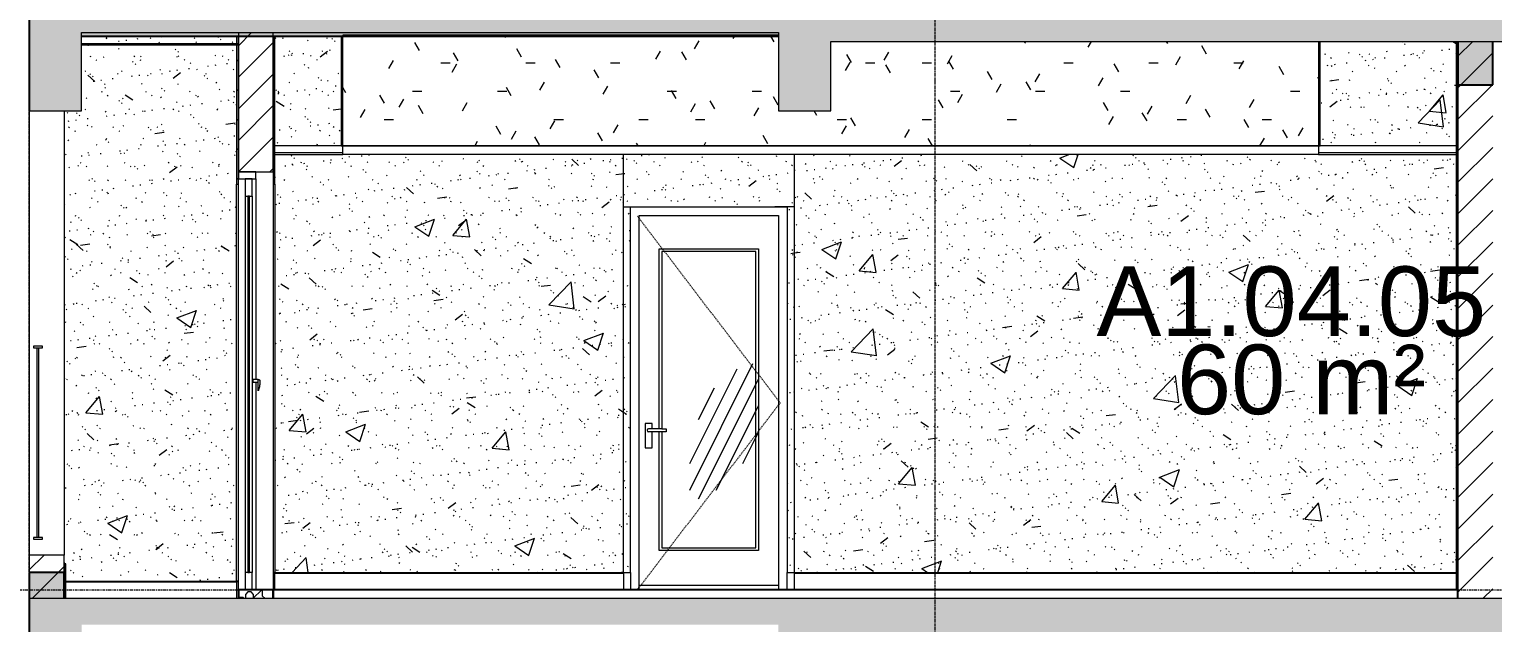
# Model space of a CAD drawing. Header units: millimetres. Extents: x 26124 to 258712, y -8723 to 35400.
# Drawn here: x 33653 to 42053, y 12211 to 15619 of the extents above; entities that cross this region are included whole.
import ezdxf

# ---------------------------------------------------------------- set-up
doc = ezdxf.new("R2010")
doc.units = ezdxf.units.MM
for name, pattern in [('Centre', [31.75, 6.35, -4.7625, 15.875, -4.7625]), ('Dash', [6.35, 3.175, -3.175]), ('Grid Line', [22.225, 12.7, -3.175, 3.175, -3.175])]:
    doc.linetypes.add(name, pattern=pattern)
for name, color, linetype, lineweight in [('0-1', 7, 'Continuous', 5), ('A-AREA-IDEN', 2, 'Continuous', 9), ('A-CLNG', 13, 'Continuous', 9), ('A-CLNG-1', 250, 'Continuous', 18), ('A-CLNG-2', 7, 'Continuous', 9), ('A-CLNG-PATT-1', 7, 'Continuous', 9), ('A-CLNG-PATT-2', 9, 'Continuous', 9), ('A-DETL-GENF-1', 7, 'Continuous', 9), ('A-DETL-GENF-HDLN-1', 7, 'Dash', 9), ('A-DETL-GENF-HDLN-2', 1, 'Continuous', 9), ('A-DETL-MEDM', 33, 'Continuous', 18), ('A-DOOR', 31, 'Continuous', 9), ('A-DOOR-1', 7, 'Continuous', 9), ('A-DOOR-FRAM', 31, 'Continuous', 9), ('A-DOOR-GLAZ', 31, 'Continuous', 9), ('A-FLOR-1', 10, 'Continuous', 25), ('A-FLOR-HRAL', 11, 'Continuous', 9), ('A-FLOR-HRAL-1', 253, 'Continuous', 9), ('A-FLOR-LEVL-2', 51, 'Centre', 9), ('A-FLOR-PATT-1', 7, 'Continuous', 9), ('A-FLOR-PATT-2', 9, 'Continuous', 9), ('A-WALL', 113, 'Continuous', 9), ('A-WALL-1', 113, 'Continuous', 18), ('A-WALL-PATT-1', 7, 'Continuous', 9), ('A-WALL-PATT-2', 9, 'Continuous', 9), ('A-WALL-PATT-4', 111, 'Continuous', 9), ('I-WALL-1', 250, 'Continuous', 18), ('I-WALL-2', 7, 'Continuous', 9), ('S-BEAM-1', 12, 'Continuous', 5), ('S-BEAM-2', 10, 'Continuous', 25), ('S-COLS', 52, 'Continuous', 9), ('S-COLS-1', 7, 'Continuous', 9), ('S-GRID-1', 1, 'Grid Line', 9)]:
    doc.layers.add(name, color=color, linetype=linetype, lineweight=lineweight)
doc.styles.add('Arial_1', font='arial.ttf', dxfattribs={"height": 400})
pattern_1 = [(45, (80880.3, 14125), (-84.8528, 84.8528), [])]
pattern_2 = [(50, (80880.3, 14125), (1165.978, -102.01), [121.92, -1341.12]), (355, (80880.3, 14125), (-225.554, 1222.763), [97.536, -1072.896]), (100.451, (80977.5, 14116.5), (940.433, 1120.746), [103.616, -1139.776]), (46.184, (80880.3, 14450.1), (1734.906, -269.074), [182.88, -2011.68]), (96.636, (81024.9, 14427.7), (1519.377, 1583.536), [155.424, -1709.665]), (351.184, (80880.3, 14450.1), (1519.39, 1583.52), [146.304, -1609.344]), (21, (81042.9, 14368.8), (970.332, -654.498), [121.92, -1341.12]), (326, (81042.9, 14368.8), (395.533, 1178.804), [97.536, -1072.896]), (71.451, (81123.7, 14314.3), (1365.87, 524.296), [103.616, -1139.776]), (37.5, (80880.3, 14125), (19.767, 541.1527), [53.645, -1006.246, 53.645, -1035.507, -1076.96]), (37.5, (80880.3, 14125), (19.767, 541.1527), [-2149.043, 53.645, -1023.315]), (7.5, (80880.3, 14125), (427.646, 641.156), [53.645, -567.334, 53.645, -981.862, -410.464]), (7.5, (80880.3, 14125), (427.646, 641.156), [-1656.486, 53.645, -356.819]), (327.5, (80517.8, 14125), (867.782, -36.665), [53.645, -352.755, 53.645, -1214.323, -1682.496]), (327.5, (80517.8, 14125), (867.782, -36.665), [-1674.368, 53.645, -1628.851]), (317.5, (80355.2, 14125), (948.028, 162.731), [53.645, -474.675, 53.645, -788.416, -1194.816]), (317.5, (80355.2, 14125), (948.028, 162.731), [-1370.38, 53.645, -1141.17])]
pattern_3 = [(37.5, (80880.3, 14125), (-5.1206, 156.61216), [5.364, -118.181, 5.364, -132.812, -132.08]), (37.5, (80880.3, 14125), (-5.1206, 156.61216), [-261.722, 5.364, -126.716]), (7.5, (80880.3, 14125), (143.847, 229.3842), [5.364, -61.285, 5.364, -105.989, -42.672]), (7.5, (80880.3, 14125), (143.847, 229.3842), [-178.003, 5.364, -37.308]), (327.5, (80780.33, 14125), (253.11758, 0.46008), [5.364, -35.276, 5.364, -140.94, -191.008]), (327.5, (80780.33, 14125), (253.11758, 0.46008), [-186.944, 5.364, -185.644]), (317.5, (80780.33, 14125), (244.3381, 71.3376), [5.364, -14.956, 5.364, -90.546, -109.728]), (317.5, (80780.33, 14125), (244.3381, 71.3376), [-116.23, 5.364, -104.364])]
pattern_4 = [(63.435, (81083.5, 14226.6), (-817.87, 2453.59), [1016, -609.6, 1016, -609.6, -1292.49]), (63.435, (81083.5, 14226.6), (-817.87, 2453.59), [-3251.2, 406.4, -886.09]), (63.435, (81032.7, 14277.4), (-817.87, 2453.59), [812.8, -1016, 609.6, -609.6, -1495.69]), (63.435, (81032.7, 14277.4), (-817.87, 2453.59), [-3048, 711.2, -784.49]), (63.435, (81032.7, 14429.8), (-817.87, 2453.59), [609.6, -1219.2, 406.4, -609.6, -1698.89]), (63.435, (81032.7, 14429.8), (-817.87, 2453.59), [-2844.8, 914.4, -784.49]), (63.435, (81185.1, 14277.4), (-817.87, 2453.59), [609.6, -1219.2, 508, -2206.89]), (63.435, (81337.5, 14429.8), (-817.87, 2453.59), [304.8, -1524, 203.2, -2511.69]), (63.435, (81083.5, 14683.8), (-817.87, 2453.59), [203.2, -1524, 203.2, -812.8, -1800.49]), (63.435, (81083.5, 14683.8), (-817.87, 2453.59), [-2743.2, 508, -1292.49]), (63.435, (81997.9, 14531.4), (-817.87, 2453.59), [1016, -1524, 1219.2, -804.81]), (63.435, (81997.9, 14379), (-817.87, 2453.59), [1422.4, -1016, 1524, -601.61]), (63.435, (82099.5, 14429.8), (-817.87, 2453.59), [1625.6, -812.8, 1219.2, -886.09]), (63.435, (82251.9, 14582.2), (-817.87, 2453.59), [1016, -1422.4, 812.8, -1292.49]), (63.435, (82099.5, 14887), (-817.87, 2453.59), [508, -2032, 609.6, -1394.09]), (63.435, (82404.3, 14734.6), (-817.87, 2453.59), [406.4, -2032, 406.4, -1698.89])]
pattern_5 = [(45, (80880.3, 14125), (-90.50967, 90.50967), [])]

# ---------------------------------------------------------------- blocks, each defined once
blk = doc.blocks.new('NCV_TKTC_KET CAU_rvt-1-TKCS_MẶT CẮT 3')
at = {"layer": 'A-FLOR-PATT-1'}
blk.add_hatch(color=256, dxfattribs=at).paths.add_polyline_path([(37407.7, 15580), (37952.1, 15580), (37952.1, 15600), (33952.6, 15600), (33952.6, 15580), (36595.5, 15580)])
at = {"layer": 'S-BEAM-1'}
for points in [[(33652.6, 15150), (33652.6, 15150.2), (33652.6, 15600)], [(42052.6, 15300), (42052.6, 15550), (41852.6, 15550), (41852.6, 15300)], [(33652.6, 12300), (33652.6, 12300), (33652.6, 12350), (33852.6, 12350), (33852.6, 12500), (33652.6, 12500), (33652.6, 12350)]]:
    blk.add_hatch(color=256, dxfattribs=at).paths.add_polyline_path(points)
at = {"layer": 'A-FLOR-1'}
for p, q in [((33652.6, 15750), (33652.6, 15580)), ((33952.6, 15580), (37952.1, 15580)), ((33652.6, 12350), (33652.6, 12180))]:
    blk.add_line(p, q, dxfattribs=at)
at = {"layer": 'S-BEAM-2'}
for p, q in [((33652.6, 15700), (33652.6, 15150)), ((41852.6, 15550), (41852.6, 15300)), ((42052.6, 15300), (42052.6, 15550)), ((41852.6, 15300), (42052.6, 15300)), ((33852.6, 12500), (33652.6, 12500)), ((33652.6, 12500), (33652.6, 12300)), ((33852.6, 12350), (33852.6, 12500)), ((33652.6, 12300), (33652.6, 11750))]:
    blk.add_line(p, q, dxfattribs=at)
at = {"layer": 'S-COLS-1'}
blk.add_line((34352.6, 12445), (34352.6, 12450), dxfattribs=at)
blk = doc.blocks.new('DOOR_CW_01 CANH MO-PANEL KINH - DIG_02-800x2200-CỬA NHÔM KÍNH-400864-TKCS_MẶT CẮT 3')
at = {"layer": 'A-DOOR-1'}
for p, q in [((38042.564287, 7800), (37932.564287, 7800)), ((38052.564287, 5695), (38052.564287, 5700)), ((38052.564287, 5695), (38052.564287, 5700)), ((38052.564287, 5695), (38052.564287, 5700)), ((38112.564287, 5695), (38112.564287, 5700)), ((38152.564287, 5700), (38152.564287, 5695)), ((38152.564287, 5700), (38152.564287, 5695)), ((38152.564287, 5695), (38152.564287, 5700))]:
    blk.add_line(p, q, dxfattribs=at)
blk = doc.blocks.new('DOOR_CW_01 CANH MO-PANEL KINH - DIW_01-900x2200-CỬA GỖ VÂN LAMINATE-553393-TKCS_MẶT CẮT 3')
at = {"layer": 'A-DOOR-1'}
for p, q in [((37062.2, 7800), (37172.6, 7800)), ((36952.6, 5700), (36952.6, 5695)), ((36952.6, 5700), (36952.6, 5695)), ((36952.6, 5700), (36952.6, 5695)), ((36992.6, 5695), (36992.6, 5700)), ((37052.6, 5695), (37052.6, 5700)), ((37052.6, 5695), (37052.6, 5700)), ((37052.6, 5700), (37052.6, 5695))]:
    blk.add_line(p, q, dxfattribs=at)
blk = doc.blocks.new('DOOR_CW_01 CANH MO-PANEL KINH - DIG_01-900x2200-CỬA NHÔM KÍNH-V30-TKCS_MẶT CẮT 3')
at = {"layer": 'A-DETL-GENF-HDLN-2'}
h = blk.add_hatch(dxfattribs=at)
h.set_pattern_fill('FP_13', color=256, style=0, pattern_type=2)
h.set_pattern_definition(pattern_4)
h.paths.add_polyline_path([(37267.6, 12626), (37837.6, 12626), (37837.6, 14358), (37267.6, 14358), (37267.6, 13324.5), (37282.6, 13324.5), (37282.6, 14343), (37822.6, 14343), (37822.6, 12641), (37282.6, 12641), (37282.6, 13307.5), (37267.6, 13307.5), (37267.6, 12641)])
h = blk.add_hatch(dxfattribs=at)
h.set_pattern_fill('FP_13', color=256, style=0, pattern_type=2)
h.set_pattern_definition(pattern_4)
h.paths.add_polyline_path([(37407.7, 12641), (37822.6, 12641), (37822.6, 14343), (37282.6, 14343), (37282.6, 13324.5), (37308.4, 13324.5), (37308.4, 13307.5), (37282.6, 13307.5), (37282.6, 12641)])
at = {"layer": 'A-DETL-GENF-HDLN-1'}
for p, q in [((37962.6, 13473.5), (37142.6, 14547)), ((37142.6, 12400), (37962.6, 13473.5))]:
    blk.add_line(p, q, dxfattribs=at)
at = {"layer": 'A-DOOR-1'}
for p, q in [((37152.6, 12400), (37152.6, 14550)), ((37152.6, 14550), (37952.6, 14550)), ((37952.6, 14550), (37952.6, 12400)), ((37267.6, 13324.5), (37267.6, 14358)), ((37267.6, 14358), (37837.6, 14358)), ((37822.6, 14343), (37282.6, 14343)), ((37282.6, 14343), (37282.6, 13324.5)), ((37822.6, 12641), (37822.6, 14343)), ((37837.6, 14358), (37837.6, 12626)), ((37227.3, 13356), (37187.8, 13356)), ((37187.8, 13356), (37187.8, 13216)), ((37282.6, 13324.5), (37207.6, 13324.5)), ((37282.6, 13307.5), (37207.6, 13307.5)), ((37227.3, 13324.5), (37227.3, 13356)), ((37227.3, 13216), (37227.3, 13307.5)), ((37267.6, 12626), (37267.6, 13307.5)), ((37282.6, 13324.5), (37308.4, 13324.5)), ((37282.6, 13307.5), (37282.6, 12641)), ((37308.4, 13307.5), (37282.6, 13307.5)), ((37308.4, 13324.5), (37308.4, 13307.5)), ((37187.8, 13216), (37227.3, 13216)), ((37837.6, 12626), (37267.6, 12626)), ((37282.6, 12641), (37822.6, 12641)), ((37102.6, 12500), (37102.6, 12400)), ((38002.6, 12400), (38002.6, 12500)), ((37152.6, 12426), (37952.6, 12426))]:
    blk.add_line(p, q, dxfattribs=at)
for start, end in [(90, 180), (180, 270)]:
    blk.add_arc((37207.6, 13316), 8.5, start, end, dxfattribs=at)
blk = doc.blocks.new('Railing - Railing-914993-TKCS_MẶT CẮT 3')
at = {"layer": 'A-FLOR-HRAL-1'}
for p, q in [((33862.564287, 5645), (33852.564287, 5645)), ((33852.564287, 5645), (33852.564287, 5550)), ((33862.564287, 5550), (33862.564287, 5645)), ((33862.564287, 5645), (34842.564287, 5645)), ((34852.564287, 5645), (34842.564287, 5645)), ((34842.564287, 5645), (34842.564287, 5550))]:
    blk.add_line(p, q, dxfattribs=at)
blk = doc.blocks.new('Railing - Railing-914984-TKCS_MẶT CẮT 3')
at = {"layer": 'A-FLOR-HRAL-1'}
for p, q in [((38042.564287, 5695), (41842.564287, 5695)), ((38042.564287, 5695), (38042.564287, 5600)), ((41852.564287, 5695), (41842.564287, 5695)), ((41842.564287, 5695), (41842.564287, 5600)), ((41852.564287, 5600), (41852.564287, 5695)), ((41842.564287, 5600), (41852.564287, 5600))]:
    blk.add_line(p, q, dxfattribs=at)
blk = doc.blocks.new('Railing - Railing-914986-TKCS_MẶT CẮT 3')
at = {"layer": 'A-FLOR-HRAL-1'}
for p, q in [((35062.564287, 5695), (35052.564287, 5695)), ((35062.564287, 5695), (37062.564287, 5695)), ((35062.564287, 5600), (35062.564287, 5695)), ((37062.564287, 5695), (37062.564287, 5600))]:
    blk.add_line(p, q, dxfattribs=at)
blk = doc.blocks.new('CL_01-VÁCH DỰNG THẠCH CAO CĂN HỘ LOẠI 1-5D9 - CL_01-VÁCH DỰNG THẠCH CAO CĂN HỘ LOẠI 1A-5-V32-TKCS_MẶT CẮT 3')
at = {"layer": 'A-CLNG-PATT-2'}
h = blk.add_hatch(dxfattribs=at)
h.set_pattern_fill('FP_2', color=256, style=0, pattern_type=2)
h.set_pattern_definition([(0, (80880.3, 14125), (650.24, 162.56), [53.645, -434.035, 53.645, -434.035, -2600.96]), (0, (80880.3, 14125), (650.24, 162.56), [-975.36, 53.645, -921.715, 53.645, -434.035, -1137.92]), (0, (80880.3, 14125), (650.24, 162.56), [-2438.4, 53.645, -271.475, 53.645, -759.155]), (120, (81124.14, 14206.28), (-465.9011, 481.84436), [53.645, -434.035, 53.645, -3034.995]), (120, (81124.14, 14206.28), (-465.9011, 481.84436), [-541.325, -434.035, 53.645, -921.715, -1625.6]), (120, (81124.14, 14206.28), (-465.9011, 481.84436), [-1950.72, 53.645, -434.035, 53.645, -1084.275]), (120, (81124.14, 14206.28), (-465.9011, 481.84436), [-2492.045, -271.475, 53.645, -759.155]), (240, (81205.42, 14531.4), (-184.3389, -644.40436), [53.645, -434.035, 53.645, -3034.995]), (240, (81205.42, 14531.4), (-184.3389, -644.40436), [-541.325, -434.035, 53.645, -921.715, -1625.6]), (240, (81205.42, 14531.4), (-184.3389, -644.40436), [-1950.72, 53.645, -434.035, 53.645, -1084.275]), (240, (81205.42, 14531.4), (-184.3389, -644.40436), [-2492.045, -271.475, 53.645, -759.155])])
h.paths.add_polyline_path([(35452.4, 14950), (41052.6, 14950), (41052.6, 15550), (38252.6, 15550), (38252.6, 15150), (37952.1, 15150), (37952.1, 15580), (35452.4, 15580), (35452.4, 14965.1)])
at = {"layer": 'A-CLNG-1'}
for p, q in [((35452.4, 15580), (35442.4, 15580)), ((35442.4, 15580), (35442.4, 14950)), ((35452.4, 14950), (35452.4, 15580)), ((41052.6, 15550), (41052.6, 14950)), ((41062.6, 14950), (41062.6, 15550)), ((35442.4, 14950), (35452.4, 14950)), ((41052.6, 14950), (41062.6, 14950))]:
    blk.add_line(p, q, dxfattribs=at)
at = {"layer": 'A-CLNG-2'}
blk.add_line((41052.6, 14950), (35452.6, 14950), dxfattribs=at)
blk = doc.blocks.new('NCV_TKTC_TANG 3 - 4_rvt-1-TKCS_MẶT CẮT 3')
at = {"layer": 'A-CLNG-PATT-1'}
h = blk.add_hatch(dxfattribs=at)
h.set_pattern_fill('FP_4', color=256, style=0, pattern_type=2)
h.set_pattern_definition([(0, (80880.3, 14125), (1300.48, 325.12), [53.645, -921.715, 53.645, -6123.635]), (0, (80880.3, 14125), (1300.48, 325.12), [-1029.005, -921.715, 53.645, -1897.075, -3251.2]), (0, (80880.3, 14125), (1300.48, 325.12), [-3901.44, 53.645, -921.715, 53.645, -2222.195]), (0, (80880.3, 14125), (1300.48, 325.12), [-4930.445, -596.595, 53.645, -1571.955]), (120, (81367.98, 14287.56), (-931.8022, 963.6887), [53.645, -921.715, -6177.28]), (120, (81367.98, 14287.56), (-931.8022, 963.6887), [-975.36, 53.645, -921.715, -5201.92]), (120, (81367.98, 14287.56), (-931.8022, 963.6887), [-1950.72, 53.645, -1897.075, -3251.2]), (120, (81367.98, 14287.56), (-931.8022, 963.6887), [-3901.44, 53.645, -921.715, -2275.84]), (120, (81367.98, 14287.56), (-931.8022, 963.6887), [-4876.8, 53.645, -596.595, -1625.6]), (120, (81367.98, 14287.56), (-931.8022, 963.6887), [-5527.04, 53.645, -1571.955]), (240, (81530.54, 14937.8), (-368.6778, -1288.8087), [53.645, -921.715, -6177.28]), (240, (81530.54, 14937.8), (-368.6778, -1288.8087), [-975.36, 53.645, -921.715, -5201.92]), (240, (81530.54, 14937.8), (-368.6778, -1288.8087), [-1950.72, 53.645, -1897.075, -3251.2]), (240, (81530.54, 14937.8), (-368.6778, -1288.8087), [-3901.44, 53.645, -921.715, -2275.84]), (240, (81530.54, 14937.8), (-368.6778, -1288.8087), [-4876.8, 53.645, -596.595, -1625.6]), (240, (81530.54, 14937.8), (-368.6778, -1288.8087), [-5527.04, 53.645, -1571.955])])
h.paths.add_polyline_path([(36595.5, 15580), (37952.1, 15580), (37952.1, 15585), (35452.6, 15585), (35452.6, 15580)])
at = {"layer": 'A-FLOR-PATT-2'}
h = blk.add_hatch(dxfattribs=at)
h.set_pattern_fill('FP_3', color=256, style=0, pattern_type=2)
h.set_pattern_definition([(180, (81052.7, 14216.3), (-2e-14, -203.2), [19.239, -183.961]), (135, (81066.3, 14202.7), (-203.19986, 1e-14), [19.239, -268.129]), (90, (81066.3, 14183.47), (-203.2, 1e-14), [19.239, -183.961]), (45, (81052.7, 14169.86), (0, 203.19986), [19.239, -268.129]), (0, (81033.46, 14169.86), (0, 203.2), [19.239, -183.961]), (315, (81019.86, 14183.47), (203.19986, 0), [19.239, -268.129]), (270, (81019.86, 14202.7), (203.2, 1e-14), [19.239, -183.961]), (225, (81033.46, 14216.31), (1e-14, -203.19986), [19.239, -268.129]), (180, (81007.18, 14184.3), (-2e-14, -203.2), [22.055, -181.145]), (135, (81022.78, 14168.71), (-203.19986, 1e-14), [22.055, -265.314]), (90, (81022.78, 14146.66), (-203.2, 1e-14), [22.055, -181.145]), (45, (81007.18, 14131.06), (0, 203.19986), [22.055, -265.314]), (0, (80985.13, 14131.06), (0, 203.2), [22.055, -181.145]), (315, (80969.54, 14146.66), (203.19986, 0), [22.055, -265.314]), (270, (80969.54, 14168.71), (203.2, 1e-14), [22.055, -181.145]), (225, (80985.13, 14184.3), (1e-14, -203.19986), [22.055, -265.314]), (180, (80914.68, 14169.67), (-2e-14, -203.2), [14.547, -188.653]), (135, (80924.96, 14159.39), (-203.19986, 1e-14), [14.547, -272.821]), (90, (80924.96, 14144.84), (-203.2, 1e-14), [14.547, -188.653]), (45, (80914.68, 14134.56), (0, 203.19986), [14.547, -272.821]), (0, (80900.13, 14134.56), (0, 203.2), [14.547, -188.653]), (315, (80889.85, 14144.84), (203.19986, 0), [14.547, -272.821]), (270, (80889.85, 14159.39), (203.2, 1e-14), [14.547, -188.653]), (225, (80900.13, 14169.67), (1e-14, -203.19986), [14.547, -272.821]), (90, (80983.32, 14194.78), (-203.2, 1e-14), [29.097, -174.103]), (45, (80962.74, 14174.2), (0, 203.19986), [29.097, -258.271]), (0, (80933.65, 14174.2), (0, 203.2), [29.097, -174.103]), (315, (80913.07, 14194.78), (203.19986, 0), [29.097, -258.271]), (270, (80913.07, 14223.87), (203.2, 1e-14), [29.097, -174.103]), (225, (80933.65, 14244.45), (1e-14, -203.19986), [29.097, -258.271]), (180, (80962.74, 14244.45), (-2e-14, -203.2), [29.097, -174.103]), (135, (80983.32, 14223.87), (-203.19986, 1e-14), [29.097, -258.271]), (90, (81062.35, 14261.4), (-203.2, 1e-14), [37.075, -166.125]), (45, (81036.13, 14235.19), (0, 203.19986), [37.075, -250.293]), (0, (80999.05, 14235.19), (0, 203.2), [37.075, -166.125]), (315, (80972.84, 14261.4), (203.19986, 0), [37.075, -250.293]), (270, (80972.84, 14298.48), (203.2, 1e-14), [37.075, -166.125]), (225, (80999.05, 14324.7), (1e-14, -203.19986), [37.075, -250.293]), (180, (81036.13, 14324.7), (-2e-14, -203.2), [37.075, -166.125]), (135, (81062.35, 14298.48), (-203.19986, 1e-14), [37.075, -250.293]), (90, (80938.85, 14272.68), (-203.2, 1e-14), [19.242, -183.958]), (45, (80925.24, 14259.07), (0, 203.19986), [19.242, -268.127]), (0, (80906, 14259.07), (0, 203.2), [19.242, -183.958]), (315, (80892.4, 14272.68), (203.19986, 0), [19.242, -268.127]), (270, (80892.4, 14291.92), (203.2, 1e-14), [19.242, -183.958]), (225, (80906, 14305.53), (1e-14, -203.19986), [19.242, -268.127]), (180, (80925.24, 14305.53), (-2e-14, -203.2), [19.242, -183.958]), (135, (80938.85, 14291.92), (-203.19986, 1e-14), [19.242, -268.127])])
h.paths.add_polyline_path([(34852.6, 12350), (35052.6, 12350), (35052.6, 12400), (34852.6, 12400)])
at = {"layer": 'A-WALL-PATT-1'}
h = blk.add_hatch(dxfattribs=at)
h.set_pattern_fill('FP_5', color=256, style=0, pattern_type=2)
h.set_pattern_definition(pattern_1)
h.paths.add_polyline_path([(34852.6, 14730), (34852.6, 15580), (34842.6, 15580), (34842.6, 14730)])
h = blk.add_hatch(dxfattribs=at)
h.set_pattern_fill('FP_5', color=256, style=0, pattern_type=2)
h.set_pattern_definition(pattern_1)
h.paths.add_polyline_path([(35062.6, 14730), (35062.6, 15580), (35052.6, 15580), (35052.6, 14730)])
h = blk.add_hatch(dxfattribs=at)
h.set_pattern_fill('FP_5', color=256, style=0, pattern_type=2)
h.set_pattern_definition(pattern_1)
h.paths.add_polyline_path([(41842.6, 12500), (41852.6, 12500), (41852.6, 15550), (41842.6, 15550), (41842.6, 12573.2)])
at = {"layer": 'A-WALL-PATT-2'}
h = blk.add_hatch(dxfattribs=at)
h.set_pattern_fill('FP_6', color=256, style=0, pattern_type=2)
h.set_pattern_definition(pattern_2)
h.paths.add_polyline_path([(33862.6, 12450), (34842.6, 12450), (34842.6, 15530), (33952.6, 15530), (33952.6, 15150), (33852.6, 15150), (33852.6, 12550), (33862.6, 12549), (33862.6, 12500)])
h.paths.add_polyline_path([(34159, 15535), (34842.6, 15535), (34842.6, 15580), (33952.6, 15580), (33952.6, 15535)])
h = blk.add_hatch(dxfattribs=at)
h.set_pattern_fill('FP_7', color=256, style=0, pattern_type=2)
h.set_pattern_definition(pattern_3)
h.paths.add_polyline_path([(33862.6, 12450), (34842.6, 12450), (34842.6, 15530), (33952.6, 15530), (33952.6, 15150), (33852.6, 15150), (33852.6, 12550), (33862.6, 12549), (33862.6, 12500)])
h.paths.add_polyline_path([(34159, 15535), (34842.6, 15535), (34842.6, 15580), (33952.6, 15580), (33952.6, 15535)])
h = blk.add_hatch(dxfattribs=at)
h.set_pattern_fill('FP_6', color=256, style=0, pattern_type=2)
h.set_pattern_definition(pattern_2)
h.paths.add_polyline_path([(36595.5, 12500), (37052.2, 12500), (37052.2, 14900), (35062.6, 14900), (35062.6, 12500)])
h.paths.add_polyline_path([(35062.6, 14950), (35442.4, 14950), (35442.4, 15580), (35062.6, 15580), (35062.6, 14965.1)])
h = blk.add_hatch(dxfattribs=at)
h.set_pattern_fill('FP_7', color=256, style=0, pattern_type=2)
h.set_pattern_definition(pattern_3)
h.paths.add_polyline_path([(36595.5, 12500), (37052.2, 12500), (37052.2, 14900), (35062.6, 14900), (35062.6, 12500)])
h.paths.add_polyline_path([(35062.6, 14950), (35442.4, 14950), (35442.4, 15580), (35062.6, 15580), (35062.6, 14965.1)])
h = blk.add_hatch(dxfattribs=at)
h.set_pattern_fill('FP_6', color=256, style=0, pattern_type=2)
h.set_pattern_definition(pattern_2)
h.paths.add_polyline_path([(41468.6, 12500), (41842.6, 12500), (41842.6, 14900), (38042.6, 14900), (38042.6, 12500), (41052.6, 12500)])
h.paths.add_polyline_path([(41062.6, 14950), (41842.6, 14950), (41842.6, 15550), (41062.6, 15550), (41062.6, 14965.1)])
h = blk.add_hatch(dxfattribs=at)
h.set_pattern_fill('FP_7', color=256, style=0, pattern_type=2)
h.set_pattern_definition(pattern_3)
h.paths.add_polyline_path([(41468.6, 12500), (41842.6, 12500), (41842.6, 14900), (38042.6, 14900), (38042.6, 12500), (41052.6, 12500)])
h.paths.add_polyline_path([(41062.6, 14950), (41842.6, 14950), (41842.6, 15550), (41062.6, 15550), (41062.6, 14965.1)])
h = blk.add_hatch(dxfattribs=at)
h.set_pattern_fill('FP_6', color=256, style=0, pattern_type=2)
h.set_pattern_definition(pattern_2)
h.paths.add_polyline_path([(37062.2, 12500), (37062.2, 14900), (37052.2, 14900), (37052.2, 12500)])
h = blk.add_hatch(dxfattribs=at)
h.set_pattern_fill('FP_7', color=256, style=0, pattern_type=2)
h.set_pattern_definition(pattern_3)
h.paths.add_polyline_path([(37062.2, 12500), (37062.2, 14900), (37052.2, 14900), (37052.2, 12500)])
h = blk.add_hatch(dxfattribs=at)
h.set_pattern_fill('FP_6', color=256, style=0, pattern_type=2)
h.set_pattern_definition(pattern_2)
h.paths.add_polyline_path([(37102.6, 12500), (37102.6, 14600), (38002.6, 14600), (38002.6, 12500), (38042.6, 12500), (38042.6, 14900), (37062.2, 14900), (37062.2, 12500)])
h = blk.add_hatch(dxfattribs=at)
h.set_pattern_fill('FP_7', color=256, style=0, pattern_type=2)
h.set_pattern_definition(pattern_3)
h.paths.add_polyline_path([(37102.6, 12500), (37102.6, 14600), (38002.6, 14600), (38002.6, 12500), (38042.6, 12500), (38042.6, 14900), (37062.2, 14900), (37062.2, 12500)])
at = {"layer": 'A-CLNG-1'}
for p, q in [((37952.1, 15585), (35452.6, 15585)), ((35452.6, 15585), (35452.6, 15580)), ((35452.6, 15580), (37952.1, 15580)), ((34852.6, 15535), (33952.6, 15535)), ((33952.6, 15530), (34852.6, 15530)), ((34852.6, 15530), (34852.6, 15535)), ((35452.6, 14950), (35052.6, 14950)), ((35052.6, 14950), (35052.6, 14900)), ((35052.6, 14900), (35452.6, 14900)), ((35452.6, 14900), (35452.6, 14950)), ((41852.6, 14950), (41052.6, 14950)), ((41052.6, 14950), (41052.6, 14900)), ((41052.6, 14900), (41852.6, 14900)), ((41852.6, 14900), (41852.6, 14950))]:
    blk.add_line(p, q, dxfattribs=at)
at = {"layer": 'A-CLNG-2'}
for p, q in [((35452.6, 14910), (35052.6, 14910)), ((35452.6, 14950), (41052.6, 14950)), ((41052.6, 14900), (35452.6, 14900)), ((41852.6, 14910), (41052.6, 14910))]:
    blk.add_line(p, q, dxfattribs=at)
at = {"layer": 'A-FLOR-1'}
for p, q in [((35052.6, 12400), (34852.6, 12400)), ((34852.6, 12400), (34852.6, 12350)), ((41852.6, 12400), (35052.6, 12400)), ((35052.6, 12400), (35052.6, 12350)), ((35052.6, 12350), (35052.6, 12400)), ((41852.6, 12350), (41852.6, 12400))]:
    blk.add_line(p, q, dxfattribs=at)
at = {"layer": 'I-WALL-1'}
for p, q in [((34842.6, 15580), (34842.6, 14730)), ((34852.6, 15580), (34842.6, 15580)), ((34852.6, 14730), (34852.6, 15580)), ((35052.6, 15580), (35052.6, 14730)), ((35062.6, 15580), (35052.6, 15580)), ((35062.6, 14730), (35062.6, 15580)), ((41842.6, 15550), (41842.6, 12500)), ((41852.6, 12500), (41852.6, 15550)), ((34842.6, 14730), (34852.6, 14730)), ((35052.6, 14730), (35062.6, 14730)), ((33852.6, 12550), (33852.6, 12450)), ((33862.6, 12550), (33852.6, 12550)), ((33862.6, 12450), (33862.6, 12550)), ((33852.6, 12450), (33862.6, 12450)), ((41842.6, 12500), (41852.6, 12500))]:
    blk.add_line(p, q, dxfattribs=at)
at = {"layer": 'I-WALL-2'}
for p, q in [((33852.6, 15150), (33852.6, 12600)), ((37062.2, 14900), (37062.2, 12500)), ((38042.6, 14900), (38042.6, 12500)), ((34842.6, 12450), (34842.6, 14730)), ((35062.6, 14730), (35062.6, 12500)), ((37102.6, 12500), (37102.6, 14600)), ((37102.6, 14600), (38002.6, 14600)), ((38002.6, 14600), (38002.6, 12500)), ((33862.6, 12450), (34842.6, 12450)), ((34852.6, 12450), (34842.6, 12450)), ((35062.6, 12500), (35052.6, 12500)), ((35062.6, 12500), (37052.2, 12500)), ((37062.2, 12500), (37052.2, 12500)), ((37062.2, 12500), (37102.6, 12500)), ((38002.6, 12500), (38042.6, 12500)), ((38042.6, 12500), (41842.6, 12500))]:
    blk.add_line(p, q, dxfattribs=at)
at = {"layer": 'A-CLNG'}
blk.add_blockref('CL_01-VÁCH DỰNG THẠCH CAO CĂN HỘ LOẠI 1-5D9 - CL_01-VÁCH DỰNG THẠCH CAO CĂN HỘ LOẠI 1A-5-V32-TKCS_MẶT CẮT 3', (0, 0), dxfattribs=at)
at = {"layer": 'A-DOOR'}
for name, p in [('DOOR_CW_01 CANH MO-PANEL KINH - DIW_01-900x2200-CỬA GỖ VÂN LAMINATE-553393-TKCS_MẶT CẮT 3', (0, 6800)), ('DOOR_CW_01 CANH MO-PANEL KINH - DIG_01-900x2200-CỬA NHÔM KÍNH-V30-TKCS_MẶT CẮT 3', (0, 0)), ('DOOR_CW_01 CANH MO-PANEL KINH - DIG_02-800x2200-CỬA NHÔM KÍNH-400864-TKCS_MẶT CẮT 3', (0, 6800))]:
    blk.add_blockref(name, p, dxfattribs=at)
at = {"layer": 'A-FLOR-HRAL'}
for name in ['Railing - Railing-914993-TKCS_MẶT CẮT 3', 'Railing - Railing-914986-TKCS_MẶT CẮT 3', 'Railing - Railing-914984-TKCS_MẶT CẮT 3']:
    blk.add_blockref(name, (0, 6800), dxfattribs=at)
blk = doc.blocks.new('Railing - 10mm-1251313-TKCS_MẶT CẮT 3')
at = {"layer": 'A-FLOR-HRAL'}
for p, q in [((33697.564287, 2500), (33697.564287, 3590)), ((33707.564287, 2500), (33707.564287, 3590))]:
    blk.add_line(p, q, dxfattribs=at)
blk = doc.blocks.new('Railing - Railing-3817727-TKCS_MẶT CẮT 3')
at = {"layer": 'A-FLOR-HRAL'}
for p, q in [((33727.564287, 13800), (33677.564287, 13800)), ((33677.564287, 13800), (33677.564287, 13790)), ((33677.564287, 13790), (33727.564287, 13790)), ((33727.564287, 13790), (33727.564287, 13800)), ((33727.564287, 12700), (33677.564287, 12700)), ((33677.564287, 12700), (33677.564287, 12690)), ((33677.564287, 12690), (33727.564287, 12690)), ((33727.564287, 12690), (33727.564287, 12700))]:
    blk.add_line(p, q, dxfattribs=at)
blk.add_blockref('Railing - 10mm-1251313-TKCS_MẶT CẮT 3', (0, 10200))
blk = doc.blocks.new('DEG_02-DEG_03 - DEG_02-2500x2400mm-CỬA ĐI 02 CÁNH TRƯỢT-V46-TKCS_MẶT CẮT 3')
at = {"layer": 'A-DOOR'}
for p, q in [((34932.6, 7960), (34892.6, 7960)), ((34892.6, 7960), (34892.6, 7860)), ((34932.6, 7860), (34932.6, 7960)), ((34892.6, 7860), (34932.6, 7860)), ((34892.6, 7860), (34892.6, 5700)), ((34932.6, 7860), (34932.6, 5700)), ((34935.6, 6820), (34932.6, 6820)), ((34935.6, 6810), (34935.6, 6800)), ((34965.6, 6807), (34935.6, 6807)), ((34965.6, 6799.2), (34965.6, 6808.7)), ((34965.6, 6808.7), (34965.6, 6807.4)), ((34965.6, 6806.8), (34965.6, 6806.1)), ((34932.6, 6780), (34935.6, 6780)), ((34935.6, 6800), (34935.6, 6790)), ((34935.6, 6793), (34965.6, 6793)), ((34965.6, 6745.2), (34965.6, 6799.2)), ((34965.6, 6743.7), (34965.6, 6745.2)), ((34965.6, 6745.2), (34965.6, 6743.7)), ((34932.6, 5700), (34892.6, 5700)), ((34892.6, 5700), (34892.6, 5600)), ((34932.6, 5600), (34932.6, 5700)), ((34892.6, 5600), (34932.6, 5600))]:
    blk.add_line(p, q, dxfattribs=at)
at = {"layer": 'A-DOOR', "flags": 128}
for points in [[(34965.6, 6808.7), (34965.6, 6808.7), (34965.7, 6808.7), (34965.7, 6808.7), (34965.8, 6808.7), (34965.9, 6808.7), (34965.9, 6808.7), (34966, 6808.7), (34966, 6808.7), (34966.1, 6808.7), (34966.1, 6808.7), (34966.2, 6808.7), (34966.3, 6808.7), (34966.3, 6808.7), (34966.4, 6808.7), (34966.4, 6808.7), (34966.5, 6808.7), (34966.5, 6808.7), (34966.6, 6808.7), (34966.6, 6808.7), (34966.6, 6808.7), (34966.7, 6808.7), (34966.7, 6808.7), (34966.8, 6808.7), (34966.8, 6808.7), (34966.8, 6808.7), (34966.9, 6808.7), (34966.9, 6808.7), (34966.9, 6808.7), (34966.9, 6808.7), (34967, 6808.7), (34967, 6808.7), (34967, 6808.7), (34967, 6808.7), (34967, 6808.7), (34967, 6808.7), (34967.1, 6808.7), (34967.1, 6808.7), (34967.1, 6808.7)], [(34967.1, 6808.7), (34967.1, 6808.7), (34967, 6808.7), (34967, 6808.7), (34967, 6808.7), (34967, 6808.7), (34967, 6808.7), (34967, 6808.7), (34966.9, 6808.7), (34966.9, 6808.7), (34966.9, 6808.7), (34966.9, 6808.7), (34966.8, 6808.7), (34966.8, 6808.7), (34966.8, 6808.7), (34966.7, 6808.7), (34966.7, 6808.7), (34966.7, 6808.7), (34966.6, 6808.7), (34966.6, 6808.7), (34966.5, 6808.7), (34966.5, 6808.7), (34966.4, 6808.7), (34966.4, 6808.7), (34966.3, 6808.7), (34966.3, 6808.7), (34966.2, 6808.7), (34966.2, 6808.7), (34966.1, 6808.7), (34966.1, 6808.7), (34966, 6808.7), (34965.9, 6808.7), (34965.9, 6808.7), (34965.8, 6808.7), (34965.8, 6808.7), (34965.7, 6808.7), (34965.6, 6808.7), (34965.6, 6808.7), (34965.6, 6808.7)], [(34967.1, 6808.7), (34967.4, 6808.7), (34967.8, 6808.6), (34968.2, 6808.6), (34968.6, 6808.5), (34968.9, 6808.5), (34969.3, 6808.4), (34969.7, 6808.3), (34970, 6808.2), (34970.4, 6808.1), (34970.7, 6807.9), (34971.1, 6807.8), (34971.4, 6807.6), (34971.8, 6807.4), (34972.1, 6807.2), (34972.4, 6807), (34972.7, 6806.8), (34973, 6806.6), (34973.3, 6806.3), (34973.6, 6806.1), (34973.8, 6805.8), (34974.1, 6805.5), (34974.3, 6805.2), (34974.6, 6804.9), (34974.8, 6804.6), (34975, 6804.3), (34975.2, 6804), (34975.4, 6803.7), (34975.6, 6803.3), (34975.7, 6803), (34975.9, 6802.6), (34976, 6802.3), (34976.1, 6801.9), (34976.2, 6801.6), (34976.3, 6801.2), (34976.4, 6800.8), (34976.4, 6800.4), (34976.5, 6800.1), (34976.5, 6799.7), (34976.5, 6799.3), (34976.5, 6799.2)], [(34976.5, 6799.2), (34976.4, 6792.6), (34976, 6786), (34975.3, 6779.5), (34974.4, 6773), (34973.2, 6766.5), (34971.8, 6760.1), (34970.1, 6753.7), (34968.2, 6747.4), (34967.4, 6745.2)]]:
    blk.add_lwpolyline(points, dxfattribs=at)
at = {"layer": 'A-DOOR-FRAM'}
for p, q in [((34952.6, 8000), (34852.6, 8000)), ((34852.6, 8000), (34852.6, 7960)), ((34952.6, 7960), (34952.6, 8000)), ((34852.6, 7960), (34952.6, 7960)), ((34852.6, 5600), (34852.6, 7930)), ((34952.6, 7960), (34952.6, 6806.8)), ((34952.6, 6793.5), (34952.6, 5600))]:
    blk.add_line(p, q, dxfattribs=at)
at = {"layer": 'A-DOOR-GLAZ'}
for p, q in [((34917.6, 7860), (34907.6, 7860)), ((34907.6, 7860), (34907.6, 5700)), ((34917.6, 5700), (34917.6, 7860)), ((34907.6, 5700), (34917.6, 5700))]:
    blk.add_line(p, q, dxfattribs=at)

msp = doc.modelspace()

# ---------------------------------------------------------------- hatches: boundary and pattern name
at = {"layer": 'A-DETL-GENF-1'}
h = msp.add_hatch(color=256, dxfattribs=at)
h.paths.add_polyline_path([(116152.5, 1550), (116452.5, 1550), (116452.5, 1950), (118252.6, 1950), (118252.6, 1700), (118452.6, 1700), (118452.6, 1950), (122652.5, 1950), (122652.5, 1550), (122953, 1550), (122953, 1950), (126952.5, 1950), (126952.5, 1550), (127252.5, 1550), (127252.5, 2150), (112052.6, 2150), (112052.6, 1550), (112352.5, 1550), (112352.5, 1950), (116152.5, 1950), (116152.5, 1809.6)])
h.paths.add_polyline_path([(33652.6, 1550), (33952.6, 1550), (33952.6, 2000), (37952.1, 2000), (37952.1, 1550), (38252.6, 1550), (38252.6, 1950), (42452.6, 1950), (42452.6, 1700), (42652.6, 1700), (42652.6, 1950), (44452.6, 1950), (44452.6, 1550), (44752.6, 1550), (44752.6, 1950), (48552.6, 1950), (48552.6, 1550), (48852.6, 1550), (48852.6, 2150), (33652.6, 2150), (33652.6, 1809.6)])
h.paths.add_polyline_path([(126952.5, 4950), (127252.5, 4950), (127252.5, 5550), (112052.6, 5550), (112052.6, 4950), (112352.5, 4950), (112352.5, 5350), (116152.5, 5350), (116152.5, 4950), (116452.5, 4950), (116452.5, 5350), (118252.6, 5350), (118252.6, 5100), (118452.6, 5100), (118452.6, 5350), (122652.5, 5350), (122652.5, 4950), (122953, 4950), (122953, 5350), (126952.5, 5350)])
h.paths.add_polyline_path([(44752.6, 4950), (44752.6, 5350), (48552.6, 5350), (48552.6, 4950), (48852.6, 4950), (48852.6, 5550), (33652.6, 5550), (33652.6, 4950), (33952.6, 4950), (33952.6, 5380), (37952.1, 5380), (37952.1, 4950), (38252.6, 4950), (38252.6, 5350), (42452.6, 5350), (42452.6, 5100), (42652.6, 5100), (42652.6, 5350), (44452.6, 5350), (44452.6, 4950), (44717.3, 4950)])
h.paths.add_polyline_path([(126952.5, 8350), (127252.5, 8350), (127252.5, 8950), (112052.6, 8950), (112052.6, 8350), (112352.5, 8350), (112352.5, 8750), (116152.5, 8750), (116152.5, 8350), (116452.5, 8350), (116452.5, 8750), (118252.6, 8750), (118252.6, 8500), (118452.6, 8500), (118452.6, 8750), (122652.5, 8750), (122652.5, 8350), (122953, 8350), (122953, 8750), (126952.5, 8750)])
h.paths.add_polyline_path([(33952.6, 8350), (33952.6, 8780), (37952.1, 8780), (37952.1, 8350), (38252.6, 8350), (38252.6, 8750), (42452.6, 8750), (42452.6, 8500), (42652.6, 8500), (42652.6, 8750), (44452.6, 8750), (44452.6, 8350), (44752.6, 8350), (44752.6, 8750), (48552.6, 8750), (48552.6, 8350), (48852.6, 8350), (48852.6, 8950), (33652.6, 8950), (33652.6, 8350)])
h.paths.add_polyline_path([(33952.6, 11750), (33952.6, 12200), (37952.1, 12200), (37952.1, 11750), (38252.6, 11750), (38252.6, 12150), (42452.6, 12150), (42452.6, 11900), (42652.6, 11900), (42652.6, 12150), (44452.6, 12150), (44452.6, 11750), (44752.6, 11750), (44752.6, 12150), (48552.6, 12150), (48552.6, 11750), (48852.6, 11750), (48852.6, 12350), (33652.6, 12350), (33652.6, 11750)])
h.paths.add_polyline_path([(116189.3, 11750), (116452.5, 11750), (116452.5, 12150), (118252.6, 12150), (118252.6, 11900), (118452.6, 11900), (118452.6, 12150), (122652.5, 12150), (122652.5, 11750), (122953, 11750), (122953, 12150), (126952.5, 12150), (126952.5, 11750), (127252.5, 11750), (127252.5, 12350), (112052.6, 12350), (112052.6, 11750), (112352.5, 11750), (112352.5, 12150), (116152.5, 12150), (116152.5, 11750)])
h.paths.add_polyline_path([(126952.5, 15150), (127252.5, 15150), (127252.5, 15750), (112052.6, 15750), (112052.6, 15150), (112352.5, 15150), (112352.5, 15550), (116152.5, 15550), (116152.5, 15150), (116452.5, 15150), (116452.5, 15550), (118252.6, 15550), (118252.6, 15300), (118452.6, 15300), (118452.6, 15550), (122652.5, 15550), (122652.5, 15150), (122953, 15150), (122953, 15550), (126952.5, 15550)])
h.paths.add_polyline_path([(33952.6, 15150), (33952.6, 15600), (37952.1, 15600), (37952.1, 15150), (38252.6, 15150), (38252.6, 15550), (42452.6, 15550), (42452.6, 15300), (42652.6, 15300), (42652.6, 15550), (44452.6, 15550), (44452.6, 15150), (44752.6, 15150), (44752.6, 15550), (48552.6, 15550), (48552.6, 15150), (48852.6, 15150), (48852.6, 15750), (33652.6, 15750), (33652.6, 15150)])
h.paths.add_polyline_path([(126952.5, 18550), (127252.5, 18550), (127252.5, 19150), (112052.6, 19150), (112052.6, 18550), (112352.5, 18550), (112352.5, 18950), (116152.5, 18950), (116152.5, 18550), (116452.5, 18550), (116452.5, 18950), (118252.6, 18950), (118252.6, 18700), (118452.6, 18700), (118452.6, 18950), (122652.5, 18950), (122652.5, 18550), (122953, 18550), (122953, 18950), (126952.5, 18950), (126952.5, 18552.9)])
h.paths.add_polyline_path([(33952.6, 18550), (33952.6, 19000), (37952.1, 19000), (37952.1, 18550), (38252.6, 18550), (38252.6, 18950), (42452.6, 18950), (42452.6, 18700), (42652.6, 18700), (42652.6, 18950), (44452.6, 18950), (44452.6, 18550), (44752.6, 18550), (44752.6, 18950), (48552.6, 18950), (48552.6, 18550), (48852.6, 18550), (48852.6, 19150), (33652.6, 19150), (33652.6, 18550)])
h.paths.add_polyline_path([(126952.5, 21950), (127252.5, 21950), (127252.5, 22550), (112052.6, 22550), (112052.6, 21950), (112352.5, 21950), (112352.5, 22350), (116152.5, 22350), (116152.5, 21950), (116452.5, 21950), (116452.5, 22350), (118252.6, 22350), (118252.6, 22100), (118452.6, 22100), (118452.6, 22350), (122652.5, 22350), (122652.5, 21950), (122953, 21950), (122953, 22350), (126952.5, 22350), (126952.5, 22140.7)])
h.paths.add_polyline_path([(33652.6, 21950), (33952.6, 21950), (33952.6, 22400), (37952.1, 22400), (37952.1, 21950), (38252.6, 21950), (38252.6, 22350), (42452.6, 22350), (42452.6, 22100), (42652.6, 22100), (42652.6, 22350), (44452.6, 22350), (44452.6, 21950), (44752.6, 21950), (44752.6, 22350), (48552.6, 22350), (48552.6, 21950), (48852.6, 21950), (48852.6, 22550), (33652.6, 22550), (33652.6, 22140.7)])
h.paths.add_polyline_path([(127252.5, 25350), (127252.5, 25950), (112052.6, 25950), (112052.6, 25350), (112352.5, 25350), (112352.5, 25750), (116152.5, 25750), (116152.5, 25350), (116452.5, 25350), (116452.5, 25750), (118252.6, 25750), (118252.6, 25500), (118452.6, 25500), (118452.6, 25750), (122652.5, 25750), (122652.5, 25350), (122953, 25350), (122953, 25750), (126952.5, 25750), (126952.5, 25350)])
h.paths.add_polyline_path([(33952.6, 25350), (33952.6, 25800), (37952.1, 25800), (37952.1, 25350), (38252.6, 25350), (38252.6, 25750), (42452.6, 25750), (42452.6, 25500), (42652.6, 25500), (42652.6, 25750), (44452.6, 25750), (44452.6, 25350), (44752.6, 25350), (44752.6, 25750), (48552.6, 25750), (48552.6, 25350), (48852.6, 25350), (48852.6, 25950), (33652.6, 25950), (33652.6, 25350)])
h.paths.add_polyline_path([(126952.6, 28750), (127252.6, 28750), (127252.6, 29650), (127052.6, 29650), (127052.6, 29350), (116452.6, 29350), (116452.6, 29550), (112052.6, 29550), (112052.6, 28950), (112352.7, 28950), (112352.7, 29350), (116152.6, 29350), (116152.6, 28950), (116452.6, 28950), (116452.6, 29150), (118252.6, 29150), (118252.6, 28900), (118452.6, 28900), (118452.6, 29150), (122652.6, 29150), (122652.6, 28750), (122952.6, 28750), (122952.6, 29150), (126952.6, 29150)])
h.paths.add_polyline_path([(33952.6, 28750), (33952.6, 29150), (37952.1, 29150), (37952.1, 28750), (38252.6, 28750), (38252.6, 29150), (42452.6, 29150), (42452.6, 28900), (42652.6, 28900), (42652.6, 29150), (44452.6, 29150), (44452.6, 28950), (44752.6, 28950), (44752.6, 29350), (48552.6, 29350), (48552.6, 28950), (48852.6, 28950), (48852.6, 29550), (44452.6, 29550), (44452.6, 29350), (33852.6, 29350), (33852.6, 29650), (33652.6, 29650), (33652.6, 28750)])
h.paths.add_polyline_path([(127252.6, 32700), (127252.6, 33200), (126454.5, 33200), (126454.5, 33000), (127054.5, 33000), (127054.5, 32700)])
h.paths.add_polyline_path([(33652.6, 32700), (33850.6, 32700), (33850.6, 33000), (34450.6, 33000), (34450.6, 33200), (33652.6, 33200)])
h.paths.add_polyline_path([(112252.5, 32800), (112252.5, 33000), (114152.7, 33000), (114152.7, 32800), (114352.5, 32800), (114352.5, 33000), (116252.6, 33000), (116252.6, 32800), (116452.6, 32800), (116452.6, 33200), (112052.4, 33200), (112052.4, 32800)])
h.paths.add_polyline_path([(46752.4, 32800), (46752.4, 33000), (48652.6, 33000), (48652.6, 32800), (48852.7, 32800), (48852.7, 33200), (44452.6, 33200), (44452.6, 32800), (44652.6, 32800), (44652.6, 33000), (46552.6, 33000), (46552.6, 32800)])
at = {"layer": 'A-WALL-PATT-4'}
h = msp.add_hatch(dxfattribs=at)
h.set_pattern_fill('FP_1', color=256, style=0, pattern_type=2)
h.set_pattern_definition(pattern_5)
h.paths.add_polyline_path([(34852.6, 12350), (35052.6, 12350), (35052.6, 12400), (34852.6, 12400)])
h.paths.add_polyline_path([(34852.6, 14800), (35052.6, 14800), (35052.6, 15600), (34852.6, 15600), (34852.6, 14965.1)])
h = msp.add_hatch(dxfattribs=at)
h.set_pattern_fill('FP_1', color=256, style=0, pattern_type=2)
h.set_pattern_definition(pattern_5)
h.paths.add_polyline_path([(41852.6, 12350), (42052.6, 12350), (42052.6, 15550), (41852.6, 15550), (41852.6, 12573.2)])
h = msp.add_hatch(dxfattribs=at)
h.set_pattern_fill('FP_1', color=256, style=0, pattern_type=2)
h.set_pattern_definition(pattern_5)
h.paths.add_polyline_path([(33652.6, 12350), (33852.6, 12350), (33852.6, 12600), (33652.6, 12600), (33652.6, 12573.2)])

# ---------------------------------------------------------------- linework, layer by layer
at = {"layer": 'A-DETL-MEDM'}
for p, q in [((33652.6, 15750), (33652.6, 15150)), ((33952.6, 15150), (33952.6, 15600)), ((33952.6, 15600), (37952.1, 15600)), ((37952.1, 15600), (37952.1, 15150)), ((38252.6, 15150), (38252.6, 15550)), ((38252.6, 15550), (42452.6, 15550)), ((33652.6, 15150), (33952.6, 15150)), ((37952.1, 15150), (38252.6, 15150)), ((33652.6, 12350), (33652.6, 11750)), ((48852.6, 12350), (33652.6, 12350))]:
    msp.add_line(p, q, dxfattribs=at)
at = {"layer": 'A-FLOR-LEVL-2'}
msp.add_line((26123.8, 12400), (134152.6, 12400), dxfattribs=at)
at = {"layer": 'A-WALL'}
msp.add_line((35052.6, 14730), (35052.6, 12400), dxfattribs=at)
at = {"layer": 'A-WALL-1'}
for p, q in [((34852.6, 15600), (34852.6, 14800)), ((35052.6, 14800), (35052.6, 15600)), ((41852.6, 15550), (41852.6, 12350)), ((34852.6, 14800), (35052.6, 14800)), ((33852.6, 12600), (33652.6, 12600)), ((33652.6, 12600), (33652.6, 12350)), ((33852.6, 12350), (33852.6, 12600)), ((35052.6, 12400), (34852.6, 12400)), ((34852.6, 12400), (34852.6, 12350)), ((35052.6, 12350), (35052.6, 12400))]:
    msp.add_line(p, q, dxfattribs=at)
at = {"layer": 'S-COLS'}
msp.add_line((33652.6, 15150), (33652.6, 12600), dxfattribs=at)
at = {"layer": 'S-GRID-1'}
for p, q in [((33652.6, -2320.6), (33652.6, 30285.9)), ((38852.6, -2320.6), (38852.6, 30285.9))]:
    msp.add_line(p, q, dxfattribs=at)

# ---------------------------------------------------------------- block references
at = {"layer": '0-1'}
for name in ['NCV_TKTC_KET CAU_rvt-1-TKCS_MẶT CẮT 3', 'NCV_TKTC_TANG 3 - 4_rvt-1-TKCS_MẶT CẮT 3']:
    msp.add_blockref(name, (0, 0), dxfattribs=at)
at = {"layer": 'A-DOOR'}
msp.add_blockref('DEG_02-DEG_03 - DEG_02-2500x2400mm-CỬA ĐI 02 CÁNH TRƯỢT-V46-TKCS_MẶT CẮT 3', (0, 6800), dxfattribs=at)
at = {"layer": 'A-FLOR-HRAL'}
msp.add_blockref('Railing - Railing-3817727-TKCS_MẶT CẮT 3', (0, 0), dxfattribs=at)

# ---------------------------------------------------------------- texts
at = {"layer": 'A-AREA-IDEN', "char_height": 400, "line_spacing_factor": 0.936439, "style": 'Arial_1'}
for s, insert, width, attachment_point in [('\\pt8,16,24,32,40,48,56,64,72,80,88,96,104,112,120,128,136,144,152,160,168,176,184,192,200,208,216,224,232,240,248,256;A1.04.05', (40896.5, 13851.6), 2233.6, 8), ('\\pt8,16,24,32,40,48,56,64,72,80,88,96,104,112,120,128,136,144,152,160,168,176,184,192,200,208,216,224,232,240,248,256;60 m²', (40954.5, 13605.8), 1449.6, 5)]:
    msp.add_mtext(s, dxfattribs=dict(at, insert=insert, width=width, attachment_point=attachment_point))

doc.saveas('drawing.dxf')
